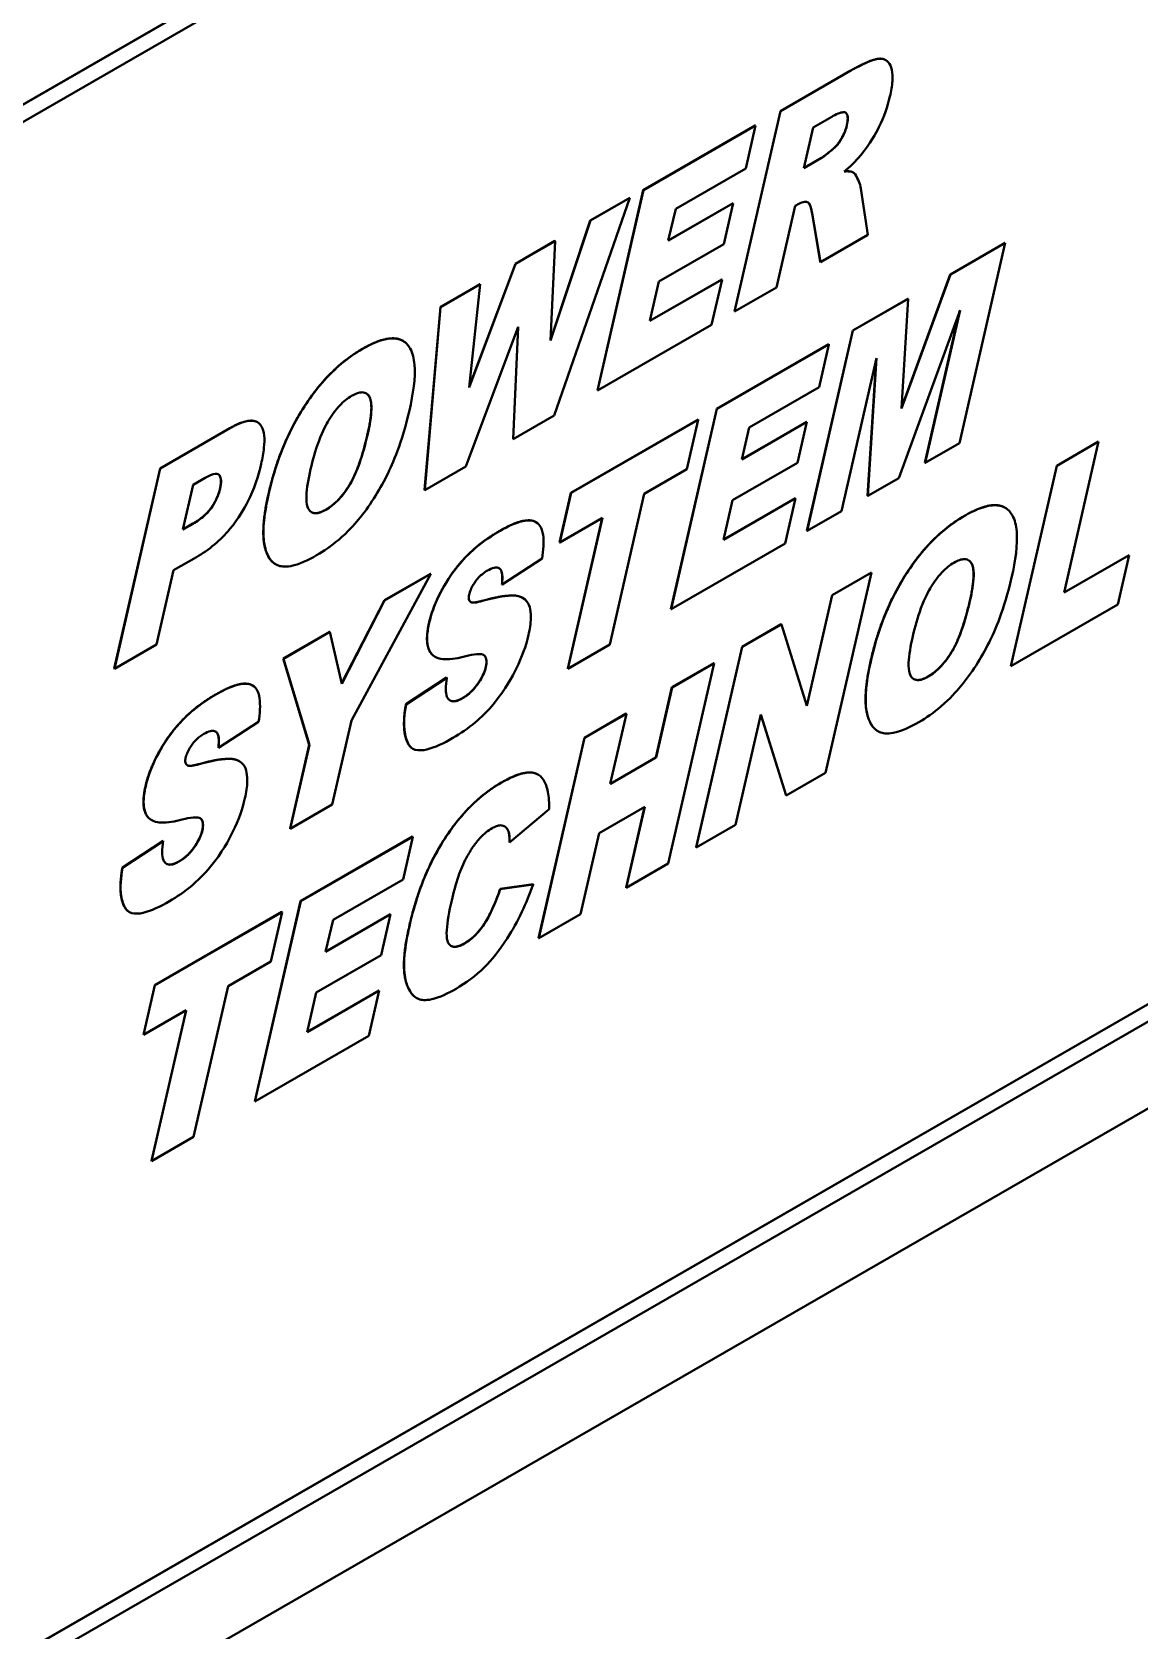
# Model space of a CAD drawing. Header units: inches. Extents: x 6934 to 18973, y 4254 to 7629.
# Drawn here: x 11248.8 to 11290.4, y 6953.7 to 7013.8 of the extents above; entities that cross this region are included whole.
import ezdxf

# ---------------------------------------------------------------- set-up
doc = ezdxf.new("R2010")
doc.units = ezdxf.units.IN
doc.header["$MEASUREMENT"] = 0
doc.layers.add('POWER SUPPLY CASE OUTLINE$0$가시적인 것(ISO)', color=3, linetype='Continuous', lineweight=40, true_color=0x00ff00)
doc.layers.add('POWER SUPPLY CASE OUTLINE$0$가시적인 좁은 것(ISO)', color=3, linetype='Continuous', lineweight=35, true_color=0x00ff00)

msp = doc.modelspace()

# ---------------------------------------------------------------- linework, layer by layer
at = {"layer": 'POWER SUPPLY CASE OUTLINE$0$가시적인 것(ISO)'}
for p, q in [((11152.281, 6955.644), (11310.673, 7046.856)), ((11310.679, 7046.853), (11152.287, 6955.641)), ((11152.805, 6955.286), (11310.161, 7045.901)), ((11280.909, 7012.697), (11280.915, 7012.694)), ((11276.951, 7010.775), (11279.575, 7012.286)), ((11279.581, 7012.283), (11276.957, 7010.771)), ((11275.225, 7003.24), (11276.951, 7010.775)), ((11276.957, 7010.771), (11275.231, 7003.237)), ((11276.951, 7010.775), (11276.957, 7010.771)), ((11271.795, 7007.806), (11276.009, 7010.232)), ((11276.015, 7010.229), (11271.801, 7007.802)), ((11275.65, 7008.622), (11276.015, 7010.229)), ((11276.009, 7010.232), (11276.015, 7010.229)), ((11277.839, 7008.629), (11278.187, 7010.158)), ((11278.187, 7010.158), (11278.884, 7010.559)), ((11279.45, 7010.237), (11279.456, 7010.234)), ((11278.503, 7009.012), (11277.839, 7008.629)), ((11277.84, 7008.637), (11278.497, 7009.015)), ((11273.015, 7007.104), (11275.65, 7008.622)), ((11279.686, 7008.471), (11279.691, 7008.468)), ((11270.069, 7000.271), (11271.795, 7007.806)), ((11271.801, 7007.802), (11270.075, 7000.268)), ((11271.795, 7007.806), (11271.801, 7007.802)), ((11280.24, 7006.122), (11279.978, 7007.866)), ((11268.441, 6999.328), (11271.289, 7007.508)), ((11269.802, 7006.658), (11271.283, 7007.511)), ((11271.289, 7007.508), (11269.808, 7006.655)), ((11271.283, 7007.511), (11271.289, 7007.508)), ((11275.182, 7007.313), (11272.737, 7005.906)), ((11272.737, 7005.906), (11273.015, 7007.104)), ((11272.739, 7005.913), (11275.176, 7007.317)), ((11274.828, 7005.775), (11275.182, 7007.313)), ((11275.176, 7007.317), (11275.182, 7007.313)), ((11276.81, 7004.146), (11277.512, 7007.207)), ((11277.512, 7007.207), (11277.648, 7007.286)), ((11269.808, 7006.655), (11268.3, 7002.142)), ((11268.301, 7002.165), (11269.802, 7006.658)), ((11269.802, 7006.658), (11269.808, 7006.655)), ((11278.454, 7005.1), (11278.143, 7006.923)), ((11278.149, 7006.92), (11278.459, 7005.096)), ((11266.987, 7005.037), (11268.468, 7005.89)), ((11268.474, 7005.887), (11266.993, 7005.034)), ((11268.3, 7002.142), (11268.474, 7005.887)), ((11268.468, 7005.89), (11268.474, 7005.887)), ((11278.459, 7005.096), (11280.24, 7006.122)), ((11272.383, 7004.367), (11274.828, 7005.775)), ((11283.343, 7004.634), (11285.406, 7005.822)), ((11285.412, 7005.819), (11283.348, 7004.631)), ((11283.686, 6998.285), (11285.412, 7005.819)), ((11285.406, 7005.822), (11285.412, 7005.819)), ((11266.993, 7005.034), (11265.24, 7000.38)), ((11265.243, 7000.405), (11266.987, 7005.037)), ((11266.987, 7005.037), (11266.993, 7005.034)), ((11278.454, 7005.1), (11278.459, 7005.096)), ((11264.162, 7003.41), (11265.659, 7004.272)), ((11265.665, 7004.269), (11264.167, 7003.407)), ((11265.24, 7000.38), (11265.665, 7004.269)), ((11265.659, 7004.272), (11265.665, 7004.269)), ((11274.757, 7004.444), (11272.046, 7002.882)), ((11272.046, 7002.882), (11272.383, 7004.367)), ((11272.047, 7002.89), (11274.751, 7004.447)), ((11274.365, 7002.739), (11274.757, 7004.444)), ((11274.751, 7004.447), (11274.757, 7004.444)), ((11275.231, 7003.237), (11276.81, 7004.146)), ((11283.348, 7004.631), (11281.503, 6999.59)), ((11281.504, 6999.612), (11283.343, 7004.634)), ((11283.343, 7004.634), (11283.348, 7004.631)), ((11279.679, 7002.524), (11281.753, 7003.719)), ((11281.759, 7003.715), (11279.684, 7002.521)), ((11281.503, 6999.59), (11281.759, 7003.715)), ((11281.753, 7003.719), (11281.759, 7003.715)), ((11263.568, 6996.528), (11264.162, 7003.41)), ((11264.167, 7003.407), (11263.574, 6996.525)), ((11264.162, 7003.41), (11264.167, 7003.407)), ((11275.225, 7003.24), (11275.231, 7003.237)), ((11281.405, 6996.971), (11283.713, 7003.292)), ((11282.39, 6997.545), (11283.696, 7003.245)), ((11283.713, 7003.292), (11282.396, 6997.542)), ((11265.115, 6997.412), (11267.091, 7002.667)), ((11266.895, 6998.443), (11267.084, 7002.649)), ((11267.091, 7002.667), (11266.901, 6998.44)), ((11270.075, 7000.268), (11274.365, 7002.739)), ((11277.953, 6994.99), (11279.679, 7002.524)), ((11279.684, 7002.521), (11277.958, 6994.987)), ((11279.679, 7002.524), (11279.684, 7002.521)), ((11262.745, 7002.137), (11262.751, 7002.134)), ((11274.561, 6999.577), (11278.775, 7002.004)), ((11278.78, 7002), (11274.566, 6999.574)), ((11278.416, 7000.393), (11278.78, 7002)), ((11278.775, 7002.004), (11278.78, 7002)), ((11279.249, 6995.73), (11280.566, 7001.48)), ((11280.234, 6996.304), (11280.558, 7001.445)), ((11280.566, 7001.48), (11280.24, 6996.3)), ((11270.069, 7000.271), (11270.075, 7000.268)), ((11275.781, 6998.875), (11278.416, 7000.393)), ((11266.901, 6998.44), (11268.441, 6999.328)), ((11272.835, 6992.043), (11274.561, 6999.577)), ((11274.566, 6999.574), (11272.84, 6992.039)), ((11274.561, 6999.577), (11274.566, 6999.574)), ((11253.621, 6997.34), (11256.24, 6998.848)), ((11256.246, 6998.845), (11253.627, 6997.337)), ((11257.275, 6999.077), (11257.281, 6999.074)), ((11269.073, 6996.417), (11273.858, 6999.173)), ((11273.864, 6999.169), (11269.078, 6996.413)), ((11273.439, 6997.307), (11273.864, 6999.169)), ((11273.858, 6999.173), (11273.864, 6999.169)), ((11277.947, 6999.085), (11275.503, 6997.677)), ((11275.503, 6997.677), (11275.781, 6998.875)), ((11275.505, 6997.684), (11277.942, 6999.088)), ((11277.594, 6997.546), (11277.947, 6999.085)), ((11277.942, 6999.088), (11277.947, 6999.085)), ((11266.895, 6998.443), (11266.901, 6998.44)), ((11282.396, 6997.542), (11283.686, 6998.285)), ((11287.346, 6997.44), (11288.919, 6998.346)), ((11288.925, 6998.343), (11287.351, 6997.437)), ((11287.623, 6992.665), (11288.925, 6998.343)), ((11288.919, 6998.346), (11288.925, 6998.343)), ((11275.149, 6996.139), (11277.594, 6997.546)), ((11282.39, 6997.545), (11282.396, 6997.542)), ((11285.62, 6989.906), (11287.346, 6997.44)), ((11287.351, 6997.437), (11285.625, 6989.903)), ((11287.346, 6997.44), (11287.351, 6997.437)), ((11251.895, 6989.806), (11253.621, 6997.34)), ((11253.627, 6997.337), (11251.901, 6989.803)), ((11253.621, 6997.34), (11253.627, 6997.337)), ((11254.857, 6996.717), (11255.309, 6996.977)), ((11263.574, 6996.525), (11265.115, 6997.412)), ((11271.833, 6996.382), (11273.439, 6997.307)), ((11280.24, 6996.3), (11281.405, 6996.971)), ((11254.471, 6995.034), (11254.857, 6996.717)), ((11263.568, 6996.528), (11263.574, 6996.525)), ((11268.648, 6994.554), (11269.073, 6996.417)), ((11269.078, 6996.413), (11268.654, 6994.551)), ((11269.073, 6996.417), (11269.078, 6996.413)), ((11270.532, 6990.71), (11271.833, 6996.382)), ((11280.234, 6996.304), (11280.24, 6996.3)), ((11277.523, 6996.215), (11274.811, 6994.654)), ((11274.811, 6994.654), (11275.149, 6996.139)), ((11274.813, 6994.661), (11277.517, 6996.218)), ((11277.131, 6994.51), (11277.523, 6996.215)), ((11277.517, 6996.218), (11277.523, 6996.215)), ((11277.958, 6994.987), (11279.249, 6995.73)), ((11285.401, 6995.863), (11285.407, 6995.86)), ((11254.857, 6995.257), (11254.471, 6995.034)), ((11254.472, 6995.042), (11254.852, 6995.26)), ((11267.757, 6995.32), (11267.762, 6995.317)), ((11268.654, 6994.551), (11270.26, 6995.476)), ((11268.953, 6989.807), (11270.252, 6995.472)), ((11270.26, 6995.476), (11268.959, 6989.804)), ((11268.648, 6994.554), (11268.654, 6994.551)), ((11272.84, 6992.039), (11277.131, 6994.51)), ((11277.953, 6994.99), (11277.958, 6994.987)), ((11254.122, 6993.505), (11254.982, 6994.001)), ((11266.481, 6992.966), (11267.989, 6993.948)), ((11290.073, 6994.076), (11287.623, 6992.665)), ((11287.625, 6992.672), (11290.068, 6994.079)), ((11289.649, 6992.219), (11290.073, 6994.076)), ((11290.068, 6994.079), (11290.073, 6994.076)), ((11253.48, 6990.712), (11254.122, 6993.505)), ((11257.96, 6993.733), (11257.966, 6993.73)), ((11260.814, 6987.852), (11263.797, 6993.372)), ((11262.06, 6992.378), (11263.791, 6993.375)), ((11263.797, 6993.372), (11262.066, 6992.375)), ((11263.791, 6993.375), (11263.797, 6993.372)), ((11278.656, 6985.889), (11280.382, 6993.424)), ((11278.896, 6992.574), (11280.377, 6993.427)), ((11280.382, 6993.424), (11278.901, 6992.571)), ((11280.377, 6993.427), (11280.382, 6993.424)), ((11266.476, 6992.97), (11266.481, 6992.966)), ((11260.447, 6989.244), (11262.06, 6992.378)), ((11262.066, 6992.375), (11260.449, 6989.234)), ((11262.06, 6992.378), (11262.066, 6992.375)), ((11265.746, 6992.361), (11265.752, 6992.357)), ((11267.259, 6992.47), (11267.264, 6992.466)), ((11272.835, 6992.043), (11272.84, 6992.039)), ((11277.945, 6988.414), (11278.896, 6992.574)), ((11278.901, 6992.571), (11277.948, 6988.403)), ((11278.896, 6992.574), (11278.901, 6992.571)), ((11285.625, 6989.903), (11289.649, 6992.219)), ((11275.509, 6990.624), (11276.985, 6991.474)), ((11276.99, 6991.47), (11275.515, 6990.621)), ((11276.985, 6991.474), (11276.99, 6991.47)), ((11277.948, 6988.403), (11276.99, 6991.47)), ((11258.249, 6990.184), (11259.997, 6991.19)), ((11260.002, 6991.187), (11258.255, 6990.18)), ((11259.997, 6991.19), (11260.002, 6991.187)), ((11260.449, 6989.234), (11260.002, 6991.187)), ((11251.901, 6989.803), (11253.48, 6990.712)), ((11263.952, 6990.26), (11263.957, 6990.256)), ((11268.959, 6989.804), (11270.532, 6990.71)), ((11273.783, 6983.09), (11275.509, 6990.624)), ((11275.515, 6990.621), (11273.789, 6983.086)), ((11275.509, 6990.624), (11275.515, 6990.621)), ((11251.895, 6989.806), (11251.901, 6989.803)), ((11259.229, 6986.946), (11258.249, 6990.184)), ((11258.249, 6990.184), (11258.255, 6990.18)), ((11258.255, 6990.18), (11259.235, 6986.943)), ((11268.953, 6989.807), (11268.959, 6989.804)), ((11272.733, 6982.478), (11274.459, 6990.012)), ((11272.874, 6989.106), (11274.453, 6990.016)), ((11274.459, 6990.012), (11272.88, 6989.103)), ((11274.453, 6990.016), (11274.459, 6990.012)), ((11285.62, 6989.906), (11285.625, 6989.903)), ((11257.091, 6989.178), (11257.096, 6989.175)), ((11262.866, 6988.467), (11264.396, 6989.468)), ((11264.401, 6989.465), (11262.872, 6988.464)), ((11264.396, 6989.468), (11264.401, 6989.465)), ((11272.27, 6986.467), (11272.874, 6989.106)), ((11272.88, 6989.103), (11272.275, 6986.464)), ((11272.874, 6989.106), (11272.88, 6989.103)), ((11262.866, 6988.467), (11262.872, 6988.464)), ((11316.33, 6987.98), (11146.624, 6890.253)), ((11152.287, 6896.778), (11310.679, 6987.99)), ((11152.804, 6897.736), (11310.155, 6988.349)), ((11310.161, 6988.345), (11152.805, 6897.73)), ((11260.089, 6984.697), (11260.814, 6987.852)), ((11269.58, 6987.21), (11271.154, 6988.116)), ((11271.159, 6988.112), (11269.586, 6987.206)), ((11270.555, 6985.473), (11271.159, 6988.112)), ((11271.154, 6988.116), (11271.159, 6988.112)), ((11275.27, 6983.939), (11276.223, 6988.082)), ((11277.17, 6985.04), (11276.221, 6988.074)), ((11276.223, 6988.082), (11277.175, 6985.037)), ((11255.815, 6986.824), (11257.324, 6987.806)), ((11280.616, 6987.459), (11280.622, 6987.456)), ((11255.81, 6986.828), (11255.815, 6986.824)), ((11258.505, 6983.791), (11259.229, 6986.946)), ((11259.235, 6986.943), (11258.511, 6983.787)), ((11259.229, 6986.946), (11259.235, 6986.943)), ((11263.119, 6986.799), (11263.125, 6986.796)), ((11267.854, 6979.675), (11269.58, 6987.21)), ((11269.586, 6987.206), (11267.86, 6979.672)), ((11269.58, 6987.21), (11269.586, 6987.206)), ((11255.08, 6986.219), (11255.086, 6986.215)), ((11256.593, 6986.328), (11256.599, 6986.324)), ((11272.275, 6986.464), (11270.555, 6985.473)), ((11270.557, 6985.481), (11272.27, 6986.467)), ((11272.27, 6986.467), (11272.275, 6986.464)), ((11267.825, 6985.83), (11267.831, 6985.827)), ((11277.175, 6985.037), (11278.656, 6985.889)), ((11277.17, 6985.04), (11277.175, 6985.037)), ((11258.511, 6983.787), (11260.089, 6984.697)), ((11266.765, 6983.266), (11268.257, 6984.521)), ((11270.13, 6983.623), (11271.851, 6984.614)), ((11271.148, 6981.572), (11271.843, 6984.61)), ((11271.851, 6984.614), (11271.154, 6981.569)), ((11253.286, 6984.118), (11253.292, 6984.114)), ((11258.505, 6983.791), (11258.511, 6983.787)), ((11269.433, 6980.578), (11270.13, 6983.623)), ((11273.789, 6983.086), (11275.27, 6983.939)), ((11252.2, 6982.325), (11253.73, 6983.326)), ((11253.736, 6983.323), (11252.206, 6982.322)), ((11253.73, 6983.326), (11253.736, 6983.323)), ((11258.903, 6981.061), (11263.117, 6983.488)), ((11263.123, 6983.485), (11258.909, 6981.058)), ((11262.758, 6981.877), (11263.123, 6983.485)), ((11263.117, 6983.488), (11263.123, 6983.485)), ((11266.76, 6983.269), (11266.765, 6983.266)), ((11273.783, 6983.09), (11273.789, 6983.086)), ((11271.154, 6981.569), (11272.733, 6982.478)), ((11252.2, 6982.325), (11252.206, 6982.322)), ((11260.123, 6980.36), (11262.758, 6981.877)), ((11266.411, 6981.52), (11267.647, 6981.696)), ((11266.411, 6981.52), (11266.417, 6981.517)), ((11267.653, 6981.693), (11266.417, 6981.517)), ((11267.647, 6981.696), (11267.653, 6981.693)), ((11271.148, 6981.572), (11271.154, 6981.569)), ((11252.453, 6980.657), (11252.459, 6980.654)), ((11253.415, 6977.901), (11258.201, 6980.657)), ((11258.207, 6980.654), (11253.421, 6977.898)), ((11257.177, 6973.527), (11258.903, 6981.061)), ((11258.909, 6981.058), (11257.183, 6973.524)), ((11257.782, 6978.791), (11258.207, 6980.654)), ((11258.201, 6980.657), (11258.207, 6980.654)), ((11258.903, 6981.061), (11258.909, 6981.058)), ((11262.29, 6980.569), (11259.845, 6979.161)), ((11259.845, 6979.161), (11260.123, 6980.36)), ((11259.847, 6979.169), (11262.284, 6980.572)), ((11261.936, 6979.031), (11262.29, 6980.569)), ((11262.284, 6980.572), (11262.29, 6980.569)), ((11267.86, 6979.672), (11269.433, 6980.578)), ((11267.854, 6979.675), (11267.86, 6979.672)), ((11259.492, 6977.623), (11261.936, 6979.031)), ((11256.176, 6977.866), (11257.782, 6978.791)), ((11252.991, 6976.039), (11253.415, 6977.901)), ((11253.421, 6977.898), (11252.996, 6976.035)), ((11253.415, 6977.901), (11253.421, 6977.898)), ((11254.875, 6972.194), (11256.176, 6977.866)), ((11261.865, 6977.699), (11259.154, 6976.138)), ((11259.154, 6976.138), (11259.492, 6977.623)), ((11259.156, 6976.146), (11261.86, 6977.703)), ((11261.473, 6975.994), (11261.865, 6977.699)), ((11261.86, 6977.703), (11261.865, 6977.699)), ((11263.264, 6977.421), (11263.269, 6977.418)), ((11252.996, 6976.035), (11254.602, 6976.96)), ((11253.295, 6971.292), (11254.595, 6976.956)), ((11254.602, 6976.96), (11253.301, 6971.288)), ((11252.991, 6976.039), (11252.996, 6976.035)), ((11257.183, 6973.524), (11261.473, 6975.994)), ((11257.177, 6973.527), (11257.183, 6973.524)), ((11253.301, 6971.288), (11254.875, 6972.194)), ((11253.295, 6971.292), (11253.301, 6971.288))]:
    msp.add_line(p, q, dxfattribs=at)
for points, degree, knots in [([(11279.575, 7012.286), (11280.305, 7012.706), (11280.8, 7012.76), (11280.909, 7012.697)], 2, [0, 0, 0, 1, 1.444361, 1.444361, 1.444361]), ([(11281.073, 7011.329), (11281.118, 7011.523), (11281.153, 7011.719), (11281.176, 7012.056), (11281.171, 7012.204), (11281.117, 7012.441), (11281.073, 7012.54), (11280.957, 7012.676), (11280.888, 7012.718), (11280.727, 7012.75), (11280.623, 7012.747), (11280.204, 7012.621), (11279.885, 7012.458), (11279.581, 7012.283)], 3, [-0.8189124, -0.8189124, -0.8189124, -0.8189124, -0.647653, -0.647653, -0.5025732, -0.5025732, -0.378823, -0.378823, -0.2664748, -0.2664748, -0.1613095, -0.1613095, 0, 0, 0, 0]), ([(11279.978, 7009.119), (11280.334, 7009.552), (11280.548, 7009.949), (11280.854, 7010.556), (11280.986, 7010.944), (11281.073, 7011.329)], 3, [-0.255749, -0.255749, -0.255749, -0.255749, -0.1604515, -0.1604515, 0, 0, 0, 0]), ([(11278.884, 7010.559), (11278.963, 7010.605), (11279.047, 7010.649), (11279.189, 7010.708), (11279.258, 7010.73), (11279.347, 7010.734), (11279.376, 7010.731), (11279.409, 7010.715), (11279.436, 7010.7), (11279.478, 7010.619), (11279.488, 7010.571), (11279.493, 7010.432), (11279.477, 7010.331), (11279.456, 7010.234)], 3, [-0.5629269, -0.5629269, -0.5629269, -0.5629269, -0.3519653, -0.3519653, -0.1815427, -0.1815427, -0.0932832, -0.0932832, -0.0651824, -0.0651824, -0.0403682, -0.0403682, 0, 0, 0, 0]), ([(11279.45, 7010.237), (11279.532, 7010.599), (11279.413, 7010.712), (11279.404, 7010.717)], 2, [0, 0, 0, 1, 1.066768, 1.066768, 1.066768]), ([(11279.456, 7010.234), (11279.429, 7010.125), (11279.391, 7010.016), (11279.292, 7009.801), (11279.225, 7009.681), (11279.084, 7009.489), (11279.017, 7009.415), (11278.944, 7009.354)], 3, [-0.1425456, -0.1425456, -0.1425456, -0.1425456, -0.0904134, -0.0904134, -0.0396807, -0.0396807, 0, 0, 0, 0]), ([(11278.944, 7009.354), (11278.857, 7009.281), (11278.755, 7009.197), (11278.613, 7009.086), (11278.547, 7009.037), (11278.503, 7009.012)], 3, [-0.06165083, -0.06165083, -0.06165083, -0.06165083, -0.02368805, -0.02368805, 0, 0, 0, 0]), ([(11279.358, 7008.503), (11279.474, 7008.601), (11279.591, 7008.706), (11279.797, 7008.91), (11279.891, 7009.012), (11279.978, 7009.119)], 3, [-0.1161469, -0.1161469, -0.1161469, -0.1161469, -0.0529741, -0.0529741, 0, 0, 0, 0]), ([(11279.706, 7008.458), (11279.668, 7008.485), (11279.618, 7008.498), (11279.504, 7008.513), (11279.429, 7008.51), (11279.358, 7008.503)], 3, [-0.07068957, -0.07068957, -0.07068957, -0.07068957, -0.04088181, -0.04088181, 0, 0, 0, 0]), ([(11279.978, 7007.866), (11279.968, 7007.953), (11279.935, 7008.049), (11279.878, 7008.186), (11279.82, 7008.324), (11279.744, 7008.426), (11279.725, 7008.447), (11279.706, 7008.458)], 3, [-0.1506491, -0.1506491, -0.1506491, -0.1506491, -0.0668754, -0.0668754, -0.0143995, -0.0143995, 0, 0, 0, 0]), ([(11277.648, 7007.286), (11277.719, 7007.327), (11277.79, 7007.355), (11277.909, 7007.368), (11277.956, 7007.359), (11277.996, 7007.335)], 3, [-0.0681621, -0.0681621, -0.0681621, -0.0681621, -0.03054564, -0.03054564, 0, 0, 0, 0]), ([(11277.996, 7007.335), (11278.029, 7007.312), (11278.057, 7007.263), (11278.111, 7007.117), (11278.133, 7007.013), (11278.149, 7006.92)], 3, [-0.08559978, -0.08559978, -0.08559978, -0.08559978, -0.04783232, -0.04783232, 0, 0, 0, 0]), ([(11261.233, 7001.83), (11260.947, 7001.665), (11260.663, 7001.467), (11260.117, 7000.997), (11259.861, 7000.736), (11259.228, 6999.975), (11258.857, 6999.41), (11258.153, 6997.998), (11257.889, 6997.198), (11257.71, 6996.415)], 3, [-0.9334128, -0.9334128, -0.9334128, -0.9334128, -0.7607595, -0.7607595, -0.5937569, -0.5937569, -0.3262207, -0.3262207, 0, 0, 0, 0]), ([(11262.997, 6999.51), (11263.142, 7000.142), (11263.229, 7000.754), (11263.166, 7001.469), (11263.116, 7001.676), (11262.943, 7001.991), (11262.838, 7002.093), (11262.558, 7002.229), (11262.381, 7002.242), (11261.888, 7002.165), (11261.552, 7002.014), (11261.233, 7001.83)], 3, [-0.6926286, -0.6926286, -0.6926286, -0.6926286, -0.4739597, -0.4739597, -0.370622, -0.370622, -0.2778396, -0.2778396, -0.1694765, -0.1694765, 0, 0, 0, 0]), ([(11259.278, 6997.305), (11259.357, 6997.644), (11259.456, 6998.006), (11259.74, 6998.772), (11259.883, 6999.02), (11260.082, 6999.346), (11260.221, 6999.538), (11260.52, 6999.855), (11260.669, 6999.976), (11260.824, 7000.065)], 3, [-0.2703558, -0.2703558, -0.2703558, -0.2703558, -0.2260974, -0.2260974, -0.1717147, -0.1717147, -0.0824385, -0.0824385, 0, 0, 0, 0]), ([(11260.824, 7000.065), (11260.896, 7000.107), (11260.969, 7000.142), (11261.102, 7000.187), (11261.163, 7000.199), (11261.29, 7000.198), (11261.35, 7000.179), (11261.441, 7000.11), (11261.49, 7000.058), (11261.565, 6999.849), (11261.574, 6999.704), (11261.562, 6999.29), (11261.504, 6998.961), (11261.429, 6998.632)], 3, [-0.5004879, -0.5004879, -0.5004879, -0.5004879, -0.4244547, -0.4244547, -0.3571387, -0.3571387, -0.2745204, -0.2745204, -0.211011, -0.211011, -0.1369979, -0.1369979, 0, 0, 0, 0]), ([(11261.423, 6998.635), (11261.668, 6999.702), (11261.442, 7000.118), (11261.369, 7000.161)], 2, [0, 0, 0, 1, 1.276827, 1.276827, 1.276827]), ([(11259.507, 6994.069), (11259.787, 6994.23), (11260.065, 6994.424), (11260.677, 6994.946), (11260.922, 6995.224), (11261.494, 6995.912), (11261.85, 6996.469), (11262.373, 6997.518), (11262.716, 6998.292), (11262.997, 6999.51)], 3, [-1.631945, -1.631945, -1.631945, -1.631945, -1.433508, -1.433508, -1.185954, -1.185954, -0.50679, -0.50679, 0, 0, 0, 0]), ([(11257.422, 6997.514), (11257.468, 6997.715), (11257.506, 6997.919), (11257.543, 6998.273), (11257.548, 6998.432), (11257.519, 6998.707), (11257.487, 6998.825), (11257.372, 6999.021), (11257.299, 6999.07), (11257.139, 6999.137), (11257.022, 6999.139), (11256.693, 6999.078), (11256.462, 6998.969), (11256.246, 6998.845)], 3, [-0.359006, -0.359006, -0.359006, -0.359006, -0.3081556, -0.3081556, -0.2656514, -0.2656514, -0.2263003, -0.2263003, -0.1835897, -0.1835897, -0.1146359, -0.1146359, 0, 0, 0, 0]), ([(11261.429, 6998.632), (11261.347, 6998.274), (11261.244, 6997.885), (11260.956, 6997.074), (11260.816, 6996.83), (11260.629, 6996.518), (11260.493, 6996.332), (11260.185, 6996.005), (11260.023, 6995.877), (11259.855, 6995.781)], 3, [-0.2648246, -0.2648246, -0.2648246, -0.2648246, -0.2255428, -0.2255428, -0.1770734, -0.1770734, -0.0888898, -0.0888898, 0, 0, 0, 0]), ([(11254.982, 6994.001), (11255.212, 6994.133), (11255.442, 6994.289), (11255.869, 6994.647), (11256.064, 6994.84), (11256.576, 6995.452), (11256.79, 6995.839), (11257.152, 6996.561), (11257.314, 6997.041), (11257.422, 6997.514)], 3, [-0.4295004, -0.4295004, -0.4295004, -0.4295004, -0.3637094, -0.3637094, -0.3039179, -0.3039179, -0.1970473, -0.1970473, 0, 0, 0, 0]), ([(11255.309, 6996.977), (11255.46, 6997.064), (11255.593, 6997.122), (11255.73, 6997.138), (11255.766, 6997.136), (11255.831, 6997.109), (11255.849, 6997.086), (11255.89, 6997.015), (11255.905, 6996.956), (11255.916, 6996.79), (11255.901, 6996.678), (11255.875, 6996.567)], 3, [-0.1485236, -0.1485236, -0.1485236, -0.1485236, -0.1097839, -0.1097839, -0.0951224, -0.0951224, -0.0791813, -0.0791813, -0.0463664, -0.0463664, 0, 0, 0, 0]), ([(11255.87, 6996.57), (11255.951, 6996.926), (11255.833, 6997.103), (11255.81, 6997.117)], 2, [0, 0, 0, 1, 1.148374, 1.148374, 1.148374]), ([(11259.855, 6995.781), (11259.783, 6995.739), (11259.709, 6995.704), (11259.576, 6995.66), (11259.515, 6995.648), (11259.39, 6995.652), (11259.33, 6995.672), (11259.244, 6995.742), (11259.196, 6995.794), (11259.125, 6996.004), (11259.117, 6996.154), (11259.132, 6996.59), (11259.196, 6996.949), (11259.278, 6997.305)], 3, [-0.5173679, -0.5173679, -0.5173679, -0.5173679, -0.4388596, -0.4388596, -0.3694892, -0.3694892, -0.2859313, -0.2859313, -0.2235162, -0.2235162, -0.1482323, -0.1482323, 0, 0, 0, 0]), ([(11255.875, 6996.567), (11255.853, 6996.467), (11255.821, 6996.366), (11255.736, 6996.163), (11255.684, 6996.065), (11255.524, 6995.807), (11255.428, 6995.698), (11255.19, 6995.467), (11255.018, 6995.349), (11254.857, 6995.257)], 3, [-0.1887964, -0.1887964, -0.1887964, -0.1887964, -0.1610588, -0.1610588, -0.1331394, -0.1331394, -0.0852353, -0.0852353, 0, 0, 0, 0]), ([(11257.71, 6996.415), (11257.63, 6996.066), (11257.563, 6995.709), (11257.502, 6995.1), (11257.495, 6994.827), (11257.558, 6994.331), (11257.63, 6994.123), (11257.801, 6993.846), (11257.904, 6993.751), (11258.142, 6993.651), (11258.3, 6993.621), (11258.844, 6993.724), (11259.187, 6993.885), (11259.507, 6994.069)], 3, [-1.033084, -1.033084, -1.033084, -1.033084, -0.821952, -0.821952, -0.647568, -0.647568, -0.46419, -0.46419, -0.303485, -0.303485, -0.169443, -0.169443, 0, 0, 0, 0]), ([(11257.96, 6993.733), (11257.663, 6993.904), (11257.4, 6995.097), (11257.705, 6996.418)], 2, [1.242742, 1.242742, 1.242742, 2, 3, 3, 3]), ([(11285.652, 6993.236), (11285.798, 6993.868), (11285.885, 6994.48), (11285.822, 6995.195), (11285.772, 6995.402), (11285.599, 6995.717), (11285.494, 6995.819), (11285.214, 6995.954), (11285.036, 6995.968), (11284.543, 6995.891), (11284.208, 6995.74), (11283.888, 6995.556)], 3, [-0.6926286, -0.6926286, -0.6926286, -0.6926286, -0.4739597, -0.4739597, -0.370622, -0.370622, -0.2778396, -0.2778396, -0.1694765, -0.1694765, 0, 0, 0, 0]), ([(11267.989, 6993.948), (11268.037, 6994.255), (11268.063, 6994.578), (11268.005, 6994.968), (11267.969, 6995.085), (11267.859, 6995.251), (11267.789, 6995.317), (11267.557, 6995.396), (11267.407, 6995.389), (11266.988, 6995.295), (11266.687, 6995.149), (11266.411, 6994.99)], 3, [-0.5650294, -0.5650294, -0.5650294, -0.5650294, -0.3910722, -0.3910722, -0.3034021, -0.3034021, -0.2316738, -0.2316738, -0.1465093, -0.1465093, 0, 0, 0, 0]), ([(11283.888, 6995.556), (11283.602, 6995.391), (11283.319, 6995.193), (11282.772, 6994.723), (11282.516, 6994.462), (11281.883, 6993.701), (11281.512, 6993.136), (11280.809, 6991.724), (11280.544, 6990.924), (11280.366, 6990.141)], 3, [-0.9334128, -0.9334128, -0.9334128, -0.9334128, -0.7607595, -0.7607595, -0.5937569, -0.5937569, -0.3262207, -0.3262207, 0, 0, 0, 0]), ([(11266.411, 6994.99), (11266.108, 6994.816), (11265.794, 6994.607), (11265.375, 6994.254), (11265.109, 6994.019), (11264.463, 6993.22), (11264.245, 6992.831), (11263.935, 6992.185), (11263.815, 6991.862), (11263.743, 6991.54)], 3, [-0.6840723, -0.6840723, -0.6840723, -0.6840723, -0.3925519, -0.3925519, -0.2705438, -0.2705438, -0.1337977, -0.1337977, 0, 0, 0, 0]), ([(11283.48, 6993.791), (11283.552, 6993.833), (11283.625, 6993.868), (11283.758, 6993.913), (11283.818, 6993.925), (11283.945, 6993.924), (11284.006, 6993.905), (11284.097, 6993.836), (11284.146, 6993.784), (11284.22, 6993.575), (11284.23, 6993.429), (11284.218, 6993.016), (11284.16, 6992.687), (11284.084, 6992.358)], 3, [-0.5004879, -0.5004879, -0.5004879, -0.5004879, -0.4244547, -0.4244547, -0.3571387, -0.3571387, -0.2745204, -0.2745204, -0.211011, -0.211011, -0.1369979, -0.1369979, 0, 0, 0, 0]), ([(11284.079, 6992.361), (11284.324, 6993.428), (11284.098, 6993.844), (11284.024, 6993.887)], 2, [0, 0, 0, 1, 1.276827, 1.276827, 1.276827]), ([(11265.245, 6992.582), (11265.259, 6992.645), (11265.279, 6992.709), (11265.332, 6992.839), (11265.364, 6992.903), (11265.447, 6993.042), (11265.513, 6993.142), (11265.713, 6993.35), (11265.823, 6993.431), (11265.931, 6993.493)], 3, [-0.204075, -0.204075, -0.204075, -0.204075, -0.1595911, -0.1595911, -0.1141529, -0.1141529, -0.0577217, -0.0577217, 0, 0, 0, 0]), ([(11265.931, 6993.493), (11266.016, 6993.542), (11266.104, 6993.583), (11266.237, 6993.612), (11266.287, 6993.613), (11266.381, 6993.585), (11266.41, 6993.554), (11266.459, 6993.485), (11266.478, 6993.424), (11266.504, 6993.241), (11266.497, 6993.1), (11266.481, 6992.966)], 3, [-0.1485978, -0.1485978, -0.1485978, -0.1485978, -0.1246657, -0.1246657, -0.1092684, -0.1092684, -0.0913338, -0.0913338, -0.0577393, -0.0577393, 0, 0, 0, 0]), ([(11266.476, 6992.97), (11266.53, 6993.442), (11266.381, 6993.576), (11266.366, 6993.585)], 2, [0, 0, 0, 1, 1.095544, 1.095544, 1.095544]), ([(11281.934, 6991.031), (11282.012, 6991.37), (11282.112, 6991.732), (11282.395, 6992.498), (11282.538, 6992.746), (11282.738, 6993.072), (11282.877, 6993.264), (11283.175, 6993.581), (11283.325, 6993.702), (11283.48, 6993.791)], 3, [-0.2703558, -0.2703558, -0.2703558, -0.2703558, -0.2260974, -0.2260974, -0.1717147, -0.1717147, -0.0824385, -0.0824385, 0, 0, 0, 0]), ([(11282.163, 6987.795), (11282.442, 6987.956), (11282.721, 6988.15), (11283.332, 6988.672), (11283.578, 6988.95), (11284.149, 6989.638), (11284.505, 6990.195), (11285.029, 6991.244), (11285.371, 6992.018), (11285.652, 6993.236)], 3, [-1.631945, -1.631945, -1.631945, -1.631945, -1.433508, -1.433508, -1.185954, -1.185954, -0.50679, -0.50679, 0, 0, 0, 0]), ([(11265.283, 6992.327), (11265.268, 6992.342), (11265.256, 6992.36), (11265.238, 6992.402), (11265.232, 6992.426), (11265.228, 6992.492), (11265.234, 6992.536), (11265.245, 6992.582)], 3, [-0.04505506, -0.04505506, -0.04505506, -0.04505506, -0.03164858, -0.03164858, -0.01893918, -0.01893918, 0, 0, 0, 0]), ([(11265.752, 6992.357), (11265.654, 6992.328), (11265.539, 6992.298), (11265.402, 6992.288), (11265.358, 6992.289), (11265.31, 6992.306), (11265.295, 6992.314), (11265.283, 6992.327)], 3, [-0.08055104, -0.08055104, -0.08055104, -0.08055104, -0.03315484, -0.03315484, -0.01059495, -0.01059495, 0, 0, 0, 0]), ([(11265.746, 6992.361), (11266.699, 6992.62), (11267.176, 6992.517), (11267.259, 6992.47)], 2, [0, 0, 0, 1, 1.287774, 1.287774, 1.287774]), ([(11267.478, 6991.079), (11267.527, 6991.293), (11267.56, 6991.507), (11267.57, 6991.908), (11267.543, 6992.041), (11267.487, 6992.239), (11267.43, 6992.334), (11267.218, 6992.522), (11267.051, 6992.545), (11266.687, 6992.574), (11266.255, 6992.494), (11265.752, 6992.357)], 3, [-0.4648369, -0.4648369, -0.4648369, -0.4648369, -0.4354748, -0.4354748, -0.4051844, -0.4051844, -0.3569709, -0.3569709, -0.2757921, -0.2757921, 0, 0, 0, 0]), ([(11284.084, 6992.358), (11284.003, 6992), (11283.899, 6991.611), (11283.611, 6990.8), (11283.472, 6990.556), (11283.285, 6990.244), (11283.149, 6990.057), (11282.84, 6989.731), (11282.679, 6989.603), (11282.511, 6989.507)], 3, [-0.2648246, -0.2648246, -0.2648246, -0.2648246, -0.2255428, -0.2255428, -0.1770734, -0.1770734, -0.0888898, -0.0888898, 0, 0, 0, 0]), ([(11263.743, 6991.54), (11263.704, 6991.371), (11263.676, 6991.201), (11263.659, 6990.903), (11263.665, 6990.772), (11263.721, 6990.523), (11263.774, 6990.417), (11263.852, 6990.338)], 3, [-0.2027663, -0.2027663, -0.2027663, -0.2027663, -0.1321401, -0.1321401, -0.0702149, -0.0702149, 0, 0, 0, 0]), ([(11264.636, 6987.201), (11264.92, 6987.365), (11265.207, 6987.561), (11265.666, 6987.949), (11265.918, 6988.183), (11266.605, 6989.02), (11266.868, 6989.504), (11267.228, 6990.239), (11267.383, 6990.659), (11267.478, 6991.079)], 3, [-0.5354522, -0.5354522, -0.5354522, -0.5354522, -0.3981583, -0.3981583, -0.3083352, -0.3083352, -0.1749985, -0.1749985, 0, 0, 0, 0]), ([(11282.511, 6989.507), (11282.438, 6989.465), (11282.365, 6989.43), (11282.231, 6989.385), (11282.171, 6989.374), (11282.045, 6989.378), (11281.986, 6989.398), (11281.9, 6989.468), (11281.852, 6989.52), (11281.78, 6989.729), (11281.772, 6989.88), (11281.788, 6990.316), (11281.852, 6990.675), (11281.934, 6991.031)], 3, [-0.5173679, -0.5173679, -0.5173679, -0.5173679, -0.4388596, -0.4388596, -0.3694892, -0.3694892, -0.2859313, -0.2859313, -0.2235162, -0.2235162, -0.1482323, -0.1482323, 0, 0, 0, 0]), ([(11263.852, 6990.338), (11263.907, 6990.281), (11263.974, 6990.242), (11264.132, 6990.183), (11264.227, 6990.168), (11264.567, 6990.151), (11264.854, 6990.204), (11265.12, 6990.275)], 3, [-0.2544433, -0.2544433, -0.2544433, -0.2544433, -0.2045134, -0.2045134, -0.1463664, -0.1463664, 0, 0, 0, 0]), ([(11265.12, 6990.275), (11265.255, 6990.311), (11265.406, 6990.344), (11265.614, 6990.36), (11265.692, 6990.359), (11265.778, 6990.33), (11265.804, 6990.317), (11265.822, 6990.296)], 3, [-0.1230522, -0.1230522, -0.1230522, -0.1230522, -0.0578166, -0.0578166, -0.0177827, -0.0177827, 0, 0, 0, 0]), ([(11265.822, 6990.296), (11265.843, 6990.273), (11265.861, 6990.245), (11265.886, 6990.182), (11265.894, 6990.146), (11265.904, 6990.036), (11265.896, 6989.957), (11265.877, 6989.874)], 3, [-0.07295819, -0.07295819, -0.07295819, -0.07295819, -0.0534502, -0.0534502, -0.03452439, -0.03452439, 0, 0, 0, 0]), ([(11265.877, 6989.874), (11265.858, 6989.791), (11265.83, 6989.708), (11265.756, 6989.536), (11265.71, 6989.45), (11265.533, 6989.159), (11265.414, 6989.031), (11265.259, 6988.868), (11265.128, 6988.769), (11264.995, 6988.692)], 3, [-0.1029265, -0.1029265, -0.1029265, -0.1029265, -0.0960784, -0.0960784, -0.088734, -0.088734, -0.0706046, -0.0706046, 0, 0, 0, 0]), ([(11280.366, 6990.141), (11280.285, 6989.792), (11280.219, 6989.435), (11280.158, 6988.825), (11280.151, 6988.553), (11280.214, 6988.057), (11280.286, 6987.849), (11280.457, 6987.572), (11280.56, 6987.477), (11280.798, 6987.377), (11280.956, 6987.347), (11281.5, 6987.45), (11281.843, 6987.611), (11282.163, 6987.795)], 3, [-1.033084, -1.033084, -1.033084, -1.033084, -0.821952, -0.821952, -0.647568, -0.647568, -0.46419, -0.46419, -0.303485, -0.303485, -0.169443, -0.169443, 0, 0, 0, 0]), ([(11280.616, 6987.459), (11280.318, 6987.63), (11280.055, 6988.823), (11280.36, 6990.144)], 2, [1.242742, 1.242742, 1.242742, 2, 3, 3, 3]), ([(11257.324, 6987.806), (11257.371, 6988.113), (11257.397, 6988.436), (11257.339, 6988.826), (11257.303, 6988.943), (11257.194, 6989.109), (11257.124, 6989.175), (11256.891, 6989.254), (11256.741, 6989.247), (11256.322, 6989.153), (11256.021, 6989.007), (11255.745, 6988.848)], 3, [-0.5650294, -0.5650294, -0.5650294, -0.5650294, -0.3910722, -0.3910722, -0.3034021, -0.3034021, -0.2316738, -0.2316738, -0.1465093, -0.1465093, 0, 0, 0, 0]), ([(11264.407, 6988.75), (11264.376, 6988.826), (11264.365, 6988.928), (11264.364, 6989.164), (11264.38, 6989.319), (11264.401, 6989.465)], 3, [-0.1083078, -0.1083078, -0.1083078, -0.1083078, -0.0623683, -0.0623683, 0, 0, 0, 0]), ([(11255.745, 6988.848), (11255.442, 6988.674), (11255.128, 6988.465), (11254.709, 6988.112), (11254.443, 6987.877), (11253.798, 6987.078), (11253.579, 6986.689), (11253.269, 6986.043), (11253.149, 6985.72), (11253.077, 6985.398)], 3, [-0.6840723, -0.6840723, -0.6840723, -0.6840723, -0.3925519, -0.3925519, -0.2705438, -0.2705438, -0.1337977, -0.1337977, 0, 0, 0, 0]), ([(11262.872, 6988.464), (11262.806, 6988.093), (11262.775, 6987.722), (11262.848, 6987.215), (11262.905, 6987.047), (11263.027, 6986.873), (11263.087, 6986.796), (11263.343, 6986.719), (11263.497, 6986.732), (11263.944, 6986.836), (11264.291, 6987.003), (11264.636, 6987.201)], 3, [-1.143321, -1.143321, -1.143321, -1.143321, -0.669948, -0.669948, -0.37487, -0.37487, -0.278699, -0.278699, -0.182802, -0.182802, 0, 0, 0, 0]), ([(11263.119, 6986.799), (11263.048, 6986.84), (11262.67, 6987.36), (11262.866, 6988.467)], 2, [0.850851, 0.850851, 0.850851, 1, 2, 2, 2]), ([(11264.995, 6988.692), (11264.939, 6988.66), (11264.882, 6988.632), (11264.777, 6988.593), (11264.728, 6988.581), (11264.623, 6988.573), (11264.57, 6988.583), (11264.473, 6988.64), (11264.435, 6988.689), (11264.407, 6988.75)], 3, [-0.1293375, -0.1293375, -0.1293375, -0.1293375, -0.0994403, -0.0994403, -0.0728873, -0.0728873, -0.03847, -0.03847, 0, 0, 0, 0]), ([(11254.58, 6986.44), (11254.593, 6986.503), (11254.613, 6986.567), (11254.666, 6986.697), (11254.698, 6986.761), (11254.781, 6986.9), (11254.848, 6987), (11255.047, 6987.208), (11255.157, 6987.289), (11255.266, 6987.351)], 3, [-0.204075, -0.204075, -0.204075, -0.204075, -0.1595911, -0.1595911, -0.1141529, -0.1141529, -0.0577217, -0.0577217, 0, 0, 0, 0]), ([(11255.266, 6987.351), (11255.35, 6987.4), (11255.439, 6987.441), (11255.571, 6987.47), (11255.621, 6987.471), (11255.715, 6987.443), (11255.744, 6987.412), (11255.794, 6987.343), (11255.812, 6987.282), (11255.838, 6987.099), (11255.831, 6986.958), (11255.815, 6986.824)], 3, [-0.1485978, -0.1485978, -0.1485978, -0.1485978, -0.1246657, -0.1246657, -0.1092684, -0.1092684, -0.0913338, -0.0913338, -0.0577393, -0.0577393, 0, 0, 0, 0]), ([(11255.81, 6986.828), (11255.864, 6987.3), (11255.715, 6987.434), (11255.7, 6987.443)], 2, [0, 0, 0, 1, 1.095544, 1.095544, 1.095544]), ([(11254.618, 6986.185), (11254.603, 6986.2), (11254.59, 6986.218), (11254.572, 6986.26), (11254.567, 6986.284), (11254.563, 6986.35), (11254.568, 6986.394), (11254.58, 6986.44)], 3, [-0.04505506, -0.04505506, -0.04505506, -0.04505506, -0.03164858, -0.03164858, -0.01893918, -0.01893918, 0, 0, 0, 0]), ([(11255.086, 6986.215), (11254.988, 6986.186), (11254.873, 6986.156), (11254.736, 6986.146), (11254.693, 6986.147), (11254.644, 6986.164), (11254.629, 6986.172), (11254.618, 6986.185)], 3, [-0.08055104, -0.08055104, -0.08055104, -0.08055104, -0.03315484, -0.03315484, -0.01059495, -0.01059495, 0, 0, 0, 0]), ([(11255.08, 6986.219), (11256.033, 6986.478), (11256.51, 6986.375), (11256.593, 6986.328)], 2, [0, 0, 0, 1, 1.287774, 1.287774, 1.287774]), ([(11256.812, 6984.937), (11256.861, 6985.151), (11256.894, 6985.365), (11256.904, 6985.766), (11256.877, 6985.899), (11256.822, 6986.097), (11256.764, 6986.192), (11256.552, 6986.38), (11256.385, 6986.403), (11256.021, 6986.432), (11255.589, 6986.352), (11255.086, 6986.215)], 3, [-0.4648369, -0.4648369, -0.4648369, -0.4648369, -0.4354748, -0.4354748, -0.4051844, -0.4051844, -0.3569709, -0.3569709, -0.2757921, -0.2757921, 0, 0, 0, 0]), ([(11266.466, 6985.523), (11266.181, 6985.359), (11265.898, 6985.16), (11265.354, 6984.693), (11265.1, 6984.432), (11264.609, 6983.836), (11264.215, 6983.31), (11263.448, 6981.757), (11263.187, 6980.949), (11263.009, 6980.164)], 3, [-1.286749, -1.286749, -1.286749, -1.286749, -0.963233, -0.963233, -0.65186, -0.65186, -0.326597, -0.326597, 0, 0, 0, 0]), ([(11268.257, 6984.521), (11268.258, 6984.751), (11268.244, 6984.978), (11268.17, 6985.349), (11268.117, 6985.504), (11267.972, 6985.723), (11267.888, 6985.808), (11267.643, 6985.909), (11267.489, 6985.911), (11267.056, 6985.83), (11266.751, 6985.687), (11266.466, 6985.523)], 3, [-0.5454331, -0.5454331, -0.5454331, -0.5454331, -0.4241272, -0.4241272, -0.321851, -0.321851, -0.241598, -0.241598, -0.1510096, -0.1510096, 0, 0, 0, 0]), ([(11253.077, 6985.398), (11253.038, 6985.229), (11253.01, 6985.059), (11252.993, 6984.761), (11252.999, 6984.63), (11253.055, 6984.381), (11253.108, 6984.275), (11253.186, 6984.196)], 3, [-0.2027663, -0.2027663, -0.2027663, -0.2027663, -0.1321401, -0.1321401, -0.0702149, -0.0702149, 0, 0, 0, 0]), ([(11253.97, 6981.059), (11254.254, 6981.223), (11254.541, 6981.419), (11255, 6981.807), (11255.252, 6982.041), (11255.939, 6982.878), (11256.202, 6983.362), (11256.562, 6984.097), (11256.717, 6984.517), (11256.812, 6984.937)], 3, [-0.5354522, -0.5354522, -0.5354522, -0.5354522, -0.3981583, -0.3981583, -0.3083352, -0.3083352, -0.1749985, -0.1749985, 0, 0, 0, 0]), ([(11254.454, 6984.133), (11254.589, 6984.169), (11254.74, 6984.202), (11254.948, 6984.218), (11255.026, 6984.217), (11255.112, 6984.188), (11255.138, 6984.175), (11255.157, 6984.154)], 3, [-0.1230522, -0.1230522, -0.1230522, -0.1230522, -0.0578166, -0.0578166, -0.0177827, -0.0177827, 0, 0, 0, 0]), ([(11253.186, 6984.196), (11253.241, 6984.139), (11253.308, 6984.1), (11253.467, 6984.041), (11253.561, 6984.026), (11253.902, 6984.009), (11254.188, 6984.062), (11254.454, 6984.133)], 3, [-0.2544433, -0.2544433, -0.2544433, -0.2544433, -0.2045134, -0.2045134, -0.1463664, -0.1463664, 0, 0, 0, 0]), ([(11255.211, 6983.732), (11255.192, 6983.649), (11255.164, 6983.566), (11255.09, 6983.394), (11255.044, 6983.308), (11254.868, 6983.017), (11254.748, 6982.889), (11254.594, 6982.726), (11254.462, 6982.627), (11254.329, 6982.55)], 3, [-0.1029265, -0.1029265, -0.1029265, -0.1029265, -0.0960784, -0.0960784, -0.088734, -0.088734, -0.0706046, -0.0706046, 0, 0, 0, 0]), ([(11255.157, 6984.154), (11255.178, 6984.131), (11255.195, 6984.103), (11255.22, 6984.039), (11255.228, 6984.004), (11255.239, 6983.894), (11255.23, 6983.815), (11255.211, 6983.732)], 3, [-0.07295819, -0.07295819, -0.07295819, -0.07295819, -0.0534502, -0.0534502, -0.03452439, -0.03452439, 0, 0, 0, 0]), ([(11265.143, 6982.697), (11265.22, 6982.841), (11265.305, 6982.982), (11265.482, 6983.236), (11265.573, 6983.35), (11265.809, 6983.601), (11265.955, 6983.718), (11266.107, 6983.805)], 3, [-0.1974614, -0.1974614, -0.1974614, -0.1974614, -0.1361113, -0.1361113, -0.0803496, -0.0803496, 0, 0, 0, 0]), ([(11266.107, 6983.805), (11266.164, 6983.839), (11266.222, 6983.866), (11266.329, 6983.903), (11266.378, 6983.913), (11266.5, 6983.916), (11266.557, 6983.893), (11266.657, 6983.821), (11266.698, 6983.757), (11266.727, 6983.678)], 3, [-0.1233255, -0.1233255, -0.1233255, -0.1233255, -0.100347, -0.100347, -0.079654, -0.079654, -0.0461889, -0.0461889, 0, 0, 0, 0]), ([(11266.727, 6983.678), (11266.744, 6983.635), (11266.753, 6983.578), (11266.766, 6983.44), (11266.767, 6983.35), (11266.765, 6983.266)], 3, [-0.06690299, -0.06690299, -0.06690299, -0.06690299, -0.03812141, -0.03812141, 0, 0, 0, 0]), ([(11253.741, 6982.608), (11253.71, 6982.684), (11253.7, 6982.786), (11253.698, 6983.022), (11253.714, 6983.177), (11253.736, 6983.323)], 3, [-0.1083078, -0.1083078, -0.1083078, -0.1083078, -0.0623683, -0.0623683, 0, 0, 0, 0]), ([(11254.329, 6982.55), (11254.273, 6982.518), (11254.216, 6982.49), (11254.111, 6982.451), (11254.063, 6982.439), (11253.957, 6982.431), (11253.904, 6982.441), (11253.807, 6982.498), (11253.769, 6982.547), (11253.741, 6982.608)], 3, [-0.1293375, -0.1293375, -0.1293375, -0.1293375, -0.0994403, -0.0994403, -0.0728873, -0.0728873, -0.03847, -0.03847, 0, 0, 0, 0]), ([(11264.588, 6981.086), (11264.656, 6981.382), (11264.74, 6981.697), (11264.923, 6982.229), (11265.022, 6982.473), (11265.143, 6982.697)], 3, [-0.2187313, -0.2187313, -0.2187313, -0.2187313, -0.095263, -0.095263, 0, 0, 0, 0]), ([(11252.206, 6982.322), (11252.14, 6981.951), (11252.109, 6981.58), (11252.182, 6981.073), (11252.239, 6980.905), (11252.361, 6980.731), (11252.421, 6980.654), (11252.677, 6980.577), (11252.831, 6980.59), (11253.278, 6980.694), (11253.625, 6980.861), (11253.97, 6981.059)], 3, [-1.143321, -1.143321, -1.143321, -1.143321, -0.669948, -0.669948, -0.37487, -0.37487, -0.278699, -0.278699, -0.182802, -0.182802, 0, 0, 0, 0]), ([(11252.453, 6980.657), (11252.383, 6980.698), (11252.004, 6981.218), (11252.2, 6982.325)], 2, [0.850851, 0.850851, 0.850851, 1, 2, 2, 2]), ([(11264.751, 6977.769), (11265.113, 6977.977), (11265.481, 6978.242), (11266.086, 6978.847), (11266.381, 6979.203), (11267.085, 6980.3), (11267.402, 6980.996), (11267.653, 6981.693)], 3, [-0.7553359, -0.7553359, -0.7553359, -0.7553359, -0.4912173, -0.4912173, -0.286152, -0.286152, 0, 0, 0, 0]), ([(11266.417, 6981.517), (11266.27, 6981.088), (11266.092, 6980.665), (11265.795, 6980.169), (11265.682, 6979.998), (11265.378, 6979.677), (11265.224, 6979.558), (11265.067, 6979.467)], 3, [-0.4217168, -0.4217168, -0.4217168, -0.4217168, -0.1749616, -0.1749616, -0.0834649, -0.0834649, 0, 0, 0, 0]), ([(11265.067, 6979.467), (11264.994, 6979.425), (11264.919, 6979.39), (11264.786, 6979.349), (11264.726, 6979.339), (11264.611, 6979.351), (11264.56, 6979.374), (11264.488, 6979.444), (11264.451, 6979.49), (11264.397, 6979.679), (11264.393, 6979.822), (11264.42, 6980.286), (11264.497, 6980.694), (11264.588, 6981.086)], 3, [-0.5517862, -0.5517862, -0.5517862, -0.5517862, -0.4630929, -0.4630929, -0.3858484, -0.3858484, -0.3018181, -0.3018181, -0.2402102, -0.2402102, -0.1634531, -0.1634531, 0, 0, 0, 0]), ([(11263.009, 6980.164), (11262.919, 6979.781), (11262.846, 6979.385), (11262.788, 6978.726), (11262.788, 6978.436), (11262.869, 6978.013), (11262.941, 6977.778), (11263.145, 6977.498), (11263.242, 6977.418), (11263.44, 6977.348), (11263.585, 6977.317), (11264.125, 6977.439), (11264.451, 6977.596), (11264.751, 6977.769)], 3, [-1.929765, -1.929765, -1.929765, -1.929765, -1.330972, -1.330972, -0.847595, -0.847595, -0.508592, -0.508592, -0.298207, -0.298207, -0.15926, -0.15926, 0, 0, 0, 0]), ([(11263.264, 6977.421), (11262.985, 6977.582), (11262.676, 6978.765), (11263.003, 6980.168)], 2, [1.256956, 1.256956, 1.256956, 2, 3, 3, 3])]:
    msp.add_open_spline(points, degree=degree, knots=knots, dxfattribs=at)
for points in [[(11278.938, 7009.357), (11279.107, 7009.498), (11279.39, 7009.989), (11279.45, 7010.237)], [(11278.497, 7009.015), (11278.606, 7009.078), (11278.938, 7009.357)], [(11279.363, 7008.507), (11279.587, 7008.528), (11279.686, 7008.471)], [(11278.143, 7006.923), (11278.084, 7007.271), (11277.991, 7007.338)], [(11257.705, 6996.418), (11258.124, 6998.258), (11259.986, 7001.118), (11261.227, 7001.833)], [(11261.227, 7001.833), (11262.25, 7002.422), (11262.745, 7002.137)], [(11256.24, 6998.848), (11256.956, 6999.261), (11257.275, 6999.077)], [(11259.85, 6995.784), (11260.356, 6996.075), (11261.135, 6997.374), (11261.423, 6998.635)], [(11254.852, 6995.26), (11255.309, 6995.523), (11255.788, 6996.208), (11255.87, 6996.57)], [(11259.314, 6995.689), (11259.502, 6995.584), (11259.85, 6995.784)], [(11283.883, 6995.559), (11284.905, 6996.148), (11285.401, 6995.863)], [(11266.405, 6994.994), (11267.364, 6995.546), (11267.757, 6995.32)], [(11280.36, 6990.144), (11280.779, 6991.984), (11282.641, 6994.844), (11283.883, 6995.559)], [(11263.737, 6991.544), (11263.868, 6992.123), (11264.565, 6993.418), (11265.61, 6994.536), (11266.405, 6994.994)], [(11265.302, 6992.311), (11265.404, 6992.257), (11265.746, 6992.361)], [(11282.505, 6989.51), (11283.012, 6989.801), (11283.79, 6991.1), (11284.079, 6992.361)], [(11263.846, 6990.341), (11263.536, 6990.66), (11263.737, 6991.544)], [(11263.952, 6990.26), (11263.892, 6990.294), (11263.846, 6990.341)], [(11265.817, 6990.299), (11265.804, 6990.313), (11265.786, 6990.324)], [(11265.871, 6989.877), (11265.937, 6990.166), (11265.817, 6990.299)], [(11264.989, 6988.696), (11265.327, 6988.89), (11265.801, 6989.572), (11265.871, 6989.877)], [(11255.739, 6988.852), (11256.699, 6989.404), (11257.091, 6989.178)], [(11281.97, 6989.415), (11282.158, 6989.31), (11282.505, 6989.51)], [(11253.071, 6985.402), (11253.202, 6985.98), (11253.899, 6987.276), (11254.944, 6988.394), (11255.739, 6988.852)], [(11264.522, 6988.611), (11264.685, 6988.52), (11264.989, 6988.696)], [(11254.636, 6986.169), (11254.738, 6986.115), (11255.08, 6986.219)], [(11263.003, 6980.168), (11263.428, 6982.036), (11265.235, 6984.821), (11266.46, 6985.526)], [(11266.46, 6985.526), (11267.406, 6986.071), (11267.825, 6985.83)], [(11253.18, 6984.199), (11252.87, 6984.518), (11253.071, 6985.402)], [(11253.286, 6984.118), (11253.226, 6984.152), (11253.18, 6984.199)], [(11254.323, 6982.554), (11254.661, 6982.748), (11255.135, 6983.43), (11255.205, 6983.735)], [(11255.151, 6984.157), (11255.138, 6984.171), (11255.12, 6984.182)], [(11255.205, 6983.735), (11255.271, 6984.024), (11255.151, 6984.157)], [(11266.722, 6983.681), (11266.67, 6983.822), (11266.573, 6983.879)], [(11266.76, 6983.269), (11266.765, 6983.568), (11266.722, 6983.681)], [(11253.856, 6982.469), (11254.019, 6982.378), (11254.323, 6982.554)], [(11265.061, 6979.471), (11265.508, 6979.728), (11266.145, 6980.743), (11266.411, 6981.52)], [(11264.564, 6979.379), (11264.736, 6979.283), (11265.061, 6979.471)]]:
    msp.add_open_spline(points, degree=2, dxfattribs=at)
at = {"layer": 'POWER SUPPLY CASE OUTLINE$0$가시적인 좁은 것(ISO)'}
for p, q in [((11279.575, 7012.286), (11279.581, 7012.283)), ((11278.497, 7009.015), (11278.503, 7009.012)), ((11278.938, 7009.357), (11278.944, 7009.354)), ((11278.143, 7006.923), (11278.149, 7006.92)), ((11261.227, 7001.833), (11261.233, 7001.83)), ((11256.24, 6998.848), (11256.246, 6998.845)), ((11261.423, 6998.635), (11261.429, 6998.632)), ((11255.87, 6996.57), (11255.875, 6996.567)), ((11257.705, 6996.418), (11257.71, 6996.415)), ((11259.85, 6995.784), (11259.855, 6995.781)), ((11254.852, 6995.26), (11254.857, 6995.257)), ((11283.883, 6995.559), (11283.888, 6995.556)), ((11266.405, 6994.994), (11266.411, 6994.99)), ((11284.079, 6992.361), (11284.084, 6992.358)), ((11263.737, 6991.544), (11263.743, 6991.54)), ((11263.846, 6990.341), (11263.852, 6990.338)), ((11265.817, 6990.299), (11265.822, 6990.296)), ((11265.871, 6989.877), (11265.877, 6989.874)), ((11280.36, 6990.144), (11280.366, 6990.141)), ((11282.505, 6989.51), (11282.511, 6989.507)), ((11255.739, 6988.852), (11255.745, 6988.848)), ((11264.989, 6988.696), (11264.995, 6988.692)), ((11266.46, 6985.526), (11266.466, 6985.523)), ((11253.071, 6985.402), (11253.077, 6985.398)), ((11253.18, 6984.199), (11253.186, 6984.196)), ((11255.151, 6984.157), (11255.157, 6984.154)), ((11255.205, 6983.735), (11255.211, 6983.732)), ((11266.722, 6983.681), (11266.727, 6983.678)), ((11254.323, 6982.554), (11254.329, 6982.55)), ((11263.003, 6980.168), (11263.009, 6980.164)), ((11265.061, 6979.471), (11265.067, 6979.467))]:
    msp.add_line(p, q, dxfattribs=at)

doc.saveas('drawing.dxf')
